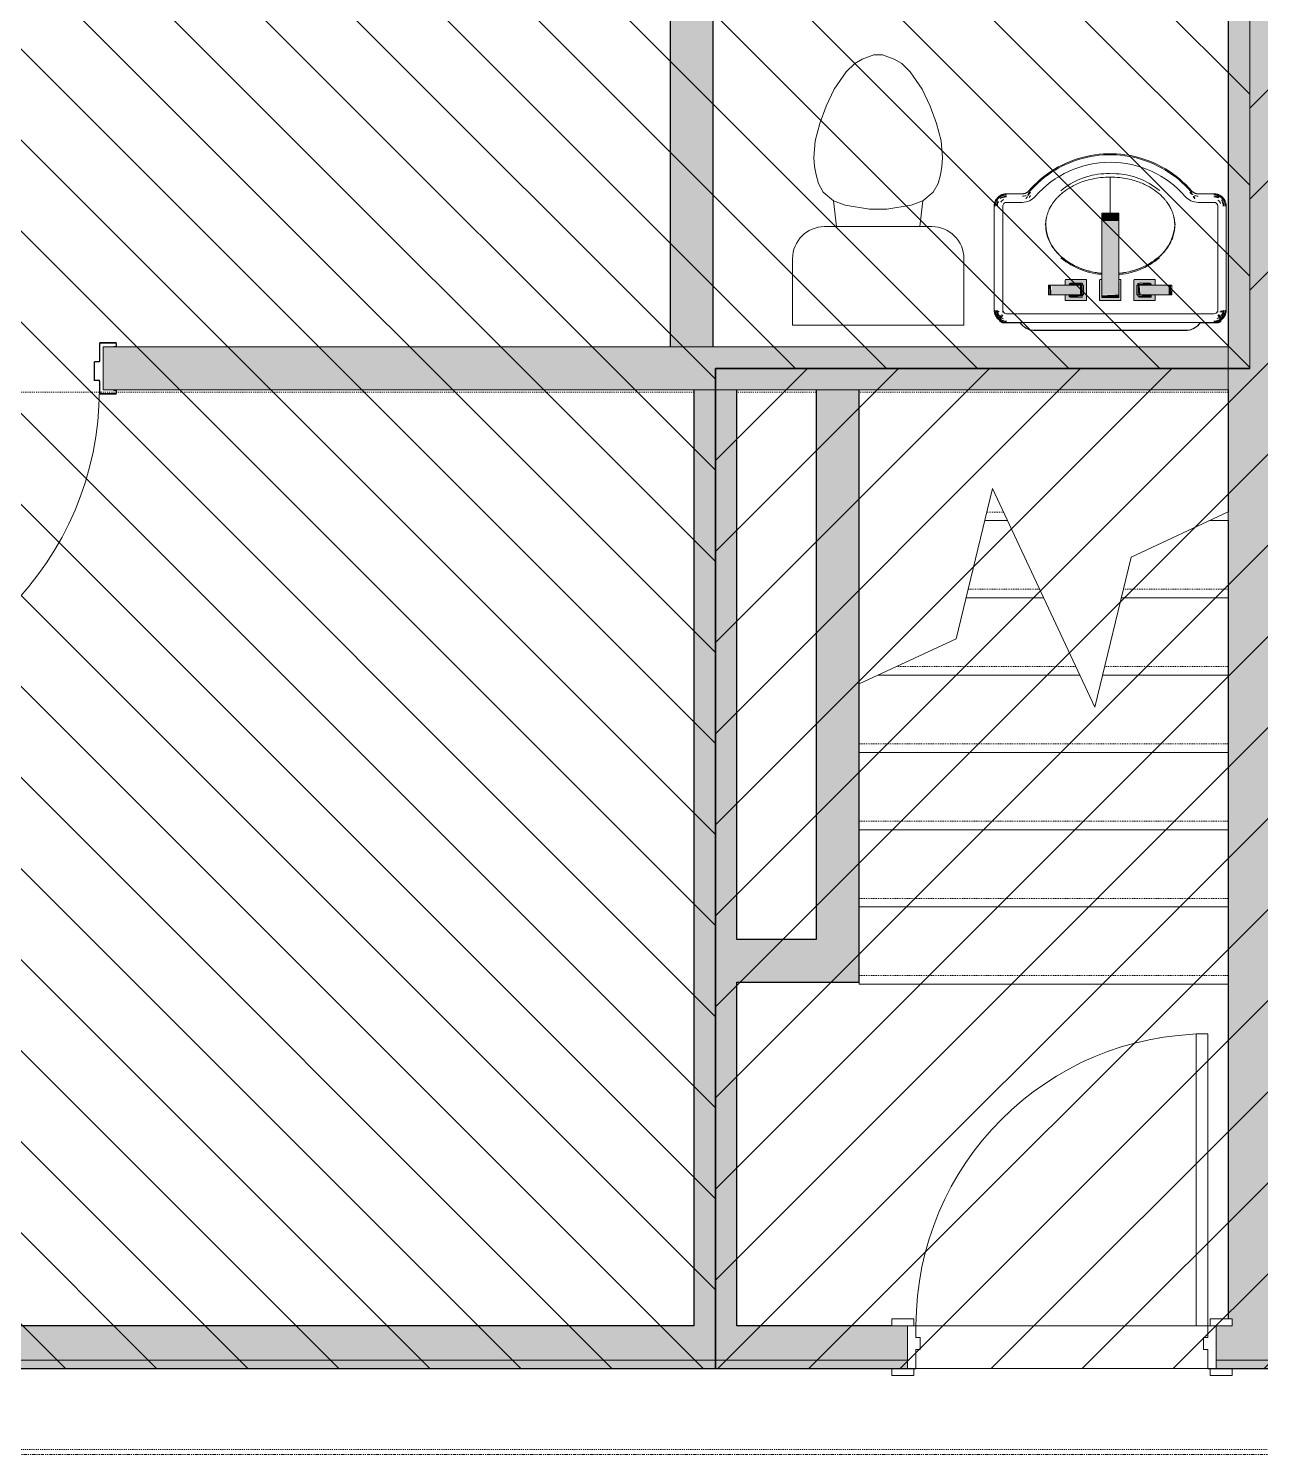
# Model space of a CAD drawing. Header units: inches. Extents: x -356 to 6227, y -17 to 1548.
# Drawn here: x 466.8 to 610.3, y 1005.2 to 1171.3 of the extents above; entities that cross this region are included whole.
import ezdxf

# ---------------------------------------------------------------- set-up
doc = ezdxf.new("R2010")
doc.units = ezdxf.units.IN
doc.header["$MEASUREMENT"] = 0
for name, pattern in [('Aligning Line 1_8_', [0.25, 0.125, -0.125]), ('Dash', [0.25, 0.125, -0.125]), ('Double Dash 3_8_', [1, 0.375, -0.125, 0.125, -0.125, 0.125, -0.125]), ('Overhead 1_16_', [0.101562, 0.0625, -0.039062])]:
    doc.linetypes.add(name, pattern=pattern)
for name, color, linetype, lineweight in [('A-DETL-GENF-1', 8, 'Continuous', 9), ('A-DETL-HDLN', 90, 'Dash', 9), ('A-DETL-THIN', 151, 'Continuous', 9), ('A-DETL-WIDE', 214, 'Continuous', 25), ('A-DOOR', 31, 'Continuous', 9), ('A-DOOR-1', 31, 'Continuous', 13), ('A-DOOR-FRAM', 31, 'Continuous', 13), ('A-FLOR', 192, 'Continuous', 9), ('A-WALL', 113, 'Continuous', 9), ('C-PROP-LINE', 91, 'Double Dash 3_8_', 13), ('C-TOPO', 7, 'Continuous', 9), ('G-ANNO-SYMB', 111, 'Aligning Line 1_8_', 9), ('I-WALL', 2, 'Continuous', 9), ('I-WALL-1', 2, 'Continuous', 25), ('P-SANR-FIXT', 6, 'Continuous', 9), ('S-STRS', 31, 'Continuous', 9), ('S-STRS-1', 31, 'Overhead 1_16_', 9), ('S-STRS-MBND', 31, 'Continuous', 9)]:
    doc.layers.add(name, color=color, linetype=linetype, lineweight=lineweight)

# ---------------------------------------------------------------- blocks, each defined once
blk = doc.blocks.new('M_Door-Interior-Single-6_Panel-Wood - 36 x 80 - 34_-767954-AREA DIAGRAM - 1ST FLOOR - EXISTING')
at = {"layer": 'A-DOOR'}
for p, q in [((-17.25, 3.16), (-19.81, 3.16)), ((-19.81, 3.16), (-19.81, 2.37)), ((-19.81, 2.37), (-17.25, 2.37)), ((-17.25, 2.37), (-17.25, 3.16)), ((19.81, 3.16), (17.25, 3.16)), ((17.25, 3.16), (17.25, 2.37)), ((17.25, 2.37), (19.81, 2.37)), ((19.81, 2.37), (19.81, 3.16)), ((-17.25, -2.63), (-19.81, -2.63)), ((-19.81, -2.63), (-19.81, -3.41)), ((-17.25, -3.41), (-17.25, -2.63)), ((19.81, -2.63), (17.25, -2.63)), ((17.25, -2.63), (17.25, -3.41)), ((19.81, -3.41), (19.81, -2.63)), ((-19.81, -3.41), (-17.25, -3.41)), ((17.25, -3.41), (19.81, -3.41))]:
    blk.add_line(p, q, dxfattribs=at)
blk.add_arc((17, 2.37), 34, 90, 180, dxfattribs=at)
at = {"layer": 'A-DOOR-1'}
for p, q in [((17, 36.38), (15.62, 36.38)), ((15.62, 36.38), (15.62, 2.37)), ((17, 2.37), (17, 36.38)), ((15.62, 2.37), (17, 2.37))]:
    blk.add_line(p, q, dxfattribs=at)
at = {"layer": 'A-DOOR-FRAM'}
for p, q in [((-17, 2.37), (-17.98, 2.37)), ((-17.98, 2.37), (-17.98, -2.63)), ((-17, 1), (-17, 2.37)), ((17, 2.37), (17, 1)), ((17.98, 2.37), (17, 2.37)), ((17.98, -2.63), (17.98, 2.37)), ((-16.5, 1), (-17, 1)), ((-16.5, -0.38), (-16.5, 1)), ((17, 1), (16.5, 1)), ((16.5, 1), (16.5, -0.38)), ((-17, -2.63), (-17, -0.38)), ((-17, -0.38), (-16.5, -0.38)), ((16.5, -0.38), (17, -0.38)), ((17, -0.38), (17, -2.63)), ((-17.98, -2.63), (-17, -2.63)), ((17, -2.63), (17.98, -2.63))]:
    blk.add_line(p, q, dxfattribs=at)
blk = doc.blocks.new('Hollow Metal Frame - 36 x 80-760304-AREA DIAGRAM - 1ST FLOOR - EXISTING')
at = {"layer": 'A-DOOR'}
for p, q in [((-18, -2.5), (-16.875, -2.5)), ((-18, -38.5), (-18, -2.5)), ((-16.875, -2.5), (-16.875, -38.5)), ((-16.875, -38.5), (-18, -38.5))]:
    blk.add_line(p, q, dxfattribs=at)
blk.add_arc((-18, -2.5), 36, 270, 360, dxfattribs=at)
at = {"layer": 'A-DOOR-FRAM'}
for p, q in [((-20, 2.9), (-20, 2.60375)), ((-19.93875, 2.60375), (-19.93875, 2.9)), ((-18.10125, 3.00125), (-19.89875, 3.00125)), ((-19.89875, 2.94), (-18.10125, 2.94)), ((-19.6875, 2.56375), (-19.89875, 2.56375)), ((-19.89875, 2.5025), (-19.6875, 2.5025)), ((-19.6875, 2.5025), (-19.6875, 2.56375)), ((-18.06125, 2.9), (-18.06125, 0.85375)), ((-18, 0.85375), (-18, 2.9)), ((18, 2.9), (18, 0.85375)), ((18.06125, 0.85375), (18.06125, 2.9)), ((19.89875, 3.00125), (18.10125, 3.00125)), ((18.10125, 2.94), (19.89875, 2.94)), ((19.6875, 2.56375), (19.6875, 2.5025)), ((19.89875, 2.56375), (19.6875, 2.56375)), ((19.6875, 2.5025), (19.89875, 2.5025)), ((19.93875, 2.9), (19.93875, 2.60375)), ((20, 2.60375), (20, 2.9)), ((-17.47625, 0.81375), (-17.96, 0.81375)), ((-17.96, 0.7525), (-17.47625, 0.7525)), ((-17.43625, 0.7125), (-17.43625, -1.3265)), ((-17.375, -1.3265), (-17.375, 0.7125)), ((17.375, 0.7125), (17.375, -1.3265)), ((17.43625, -1.3265), (17.43625, 0.7125)), ((17.96, 0.81375), (17.47625, 0.81375)), ((17.47625, 0.7525), (17.96, 0.7525)), ((-18.06125, -1.46775), (-18.06125, -2.8975)), ((-18, -2.8975), (-18, -1.46775)), ((-17.47625, -1.3665), (-17.96, -1.3665)), ((-17.96, -1.42775), (-17.47625, -1.42775)), ((17.96, -1.3665), (17.47625, -1.3665)), ((17.47625, -1.42775), (17.96, -1.42775)), ((18, -1.46775), (18, -2.8975)), ((18.06125, -2.8975), (18.06125, -1.46775)), ((-20, -2.60125), (-20, -2.8975)), ((-19.93875, -2.8975), (-19.93875, -2.60125)), ((-19.6875, -2.5), (-19.89875, -2.5)), ((-19.89875, -2.56125), (-19.6875, -2.56125)), ((-18.10125, -2.9375), (-19.89875, -2.9375)), ((-19.89875, -2.99875), (-18.10125, -2.99875)), ((-19.6875, -2.56125), (-19.6875, -2.5)), ((19.89875, -2.9375), (18.10125, -2.9375)), ((18.10125, -2.99875), (19.89875, -2.99875)), ((19.89875, -2.5), (19.6875, -2.5)), ((19.6875, -2.5), (19.6875, -2.56125)), ((19.6875, -2.56125), (19.89875, -2.56125)), ((19.93875, -2.60125), (19.93875, -2.8975)), ((20, -2.8975), (20, -2.60125))]:
    blk.add_line(p, q, dxfattribs=at)
for centre, radius, start, end in [((-19.89875, 2.9), 0.10125, 90, 180), ((-19.89875, 2.60375), 0.10125, 180, 270), ((-19.89875, 2.9), 0.04, 90, 180), ((-19.89875, 2.60375), 0.04, 180, 270), ((-18.10125, 2.9), 0.10125, 0, 90), ((-18.10125, 2.9), 0.04, 360, 90), ((18.10125, 2.9), 0.10125, 90, 180), ((18.10125, 2.9), 0.04, 90, 180), ((19.89875, 2.9), 0.10125, 360, 90), ((19.89875, 2.9), 0.04, 0, 90), ((19.89875, 2.60375), 0.10125, 270, 360), ((19.89875, 2.60375), 0.04, 270, 360), ((-17.96, 0.85375), 0.10125, 180, 270), ((-17.96, 0.85375), 0.04, 180, 270), ((-17.47625, 0.7125), 0.10125, 0, 90), ((-17.47625, 0.7125), 0.04, 0, 90), ((17.47625, 0.7125), 0.10125, 90, 180), ((17.47625, 0.7125), 0.04, 90, 180), ((17.96, 0.85375), 0.04, 270, 360), ((17.96, 0.85375), 0.10125, 270, 360), ((-17.96, -1.46775), 0.10125, 90, 180), ((-17.96, -1.46775), 0.04, 90, 180), ((-17.47625, -1.3265), 0.04, 270, 360), ((-17.47625, -1.3265), 0.10125, 270, 360), ((17.47625, -1.3265), 0.10125, 180, 270), ((17.47625, -1.3265), 0.04, 180, 270), ((17.96, -1.46775), 0.10125, 0, 90), ((17.96, -1.46775), 0.04, 0, 90), ((-19.89875, -2.60125), 0.10125, 90, 180), ((-19.89875, -2.8975), 0.10125, 180, 270), ((-19.89875, -2.60125), 0.04, 90, 180), ((-19.89875, -2.8975), 0.04, 180, 270), ((-18.10125, -2.8975), 0.04, 270, 360), ((-18.10125, -2.8975), 0.10125, 270, 360), ((18.10125, -2.8975), 0.10125, 180, 270), ((18.10125, -2.8975), 0.04, 180, 270), ((19.89875, -2.60125), 0.10125, 0, 90), ((19.89875, -2.60125), 0.04, 0, 90), ((19.89875, -2.8975), 0.10125, 270, 0), ((19.89875, -2.8975), 0.04, 270, 360)]:
    blk.add_arc(centre, radius, start, end, dxfattribs=at)
blk = doc.blocks.new('M_Toilet-Domestic-3D - M_Toilet-Domestic-3D-610351-AREA DIAGRAM - 1ST FLOOR - EXISTING')
at = {"layer": 'P-SANR-FIXT'}
for p, q in [((-9.98, 19.48), (9.98, 19.48)), ((-9.98, 11.75), (-9.98, 19.48)), ((9.98, 19.48), (9.98, 11.75)), ((6.25, 8.02), (-6.25, 8.02)), ((-4.86, 8.02), (-5.21, 5)), ((4.86, 8.02), (5.21, 5)), ((-5.21, 5), (-6.4, 4)), ((-3.84, 5.5), (-5.21, 5)), ((-1, 6), (-3.84, 5.5)), ((1, 6), (-1, 6)), ((3.84, 5.5), (1, 6)), ((5.21, 5), (3.84, 5.5)), ((6.4, 4), (5.21, 5)), ((-6.4, 4), (-6.97, 3)), ((6.97, 3), (6.4, 4)), ((-7.24, 2), (-7.41, 1)), ((-6.97, 3), (-7.24, 2)), ((7.24, 2), (6.97, 3)), ((7.41, 1), (7.24, 2)), ((-7.41, 1), (-7.5, 0)), ((-7.5, 0), (-7.33, -1.99)), ((7.33, -1.99), (7.5, 0)), ((7.5, 0), (7.41, 1)), ((-7.33, -1.99), (-6.79, -4)), ((6.79, -4), (7.33, -1.99)), ((-6.79, -4), (-6.06, -6)), ((6.06, -6), (6.79, -4)), ((-6.06, -6), (-5.13, -8)), ((5.13, -8), (6.06, -6)), ((-5.13, -8), (-3.74, -10)), ((3.74, -10), (5.13, -8)), ((-3.74, -10), (-2.74, -11)), ((-2.74, -11), (-1.87, -11.5)), ((-1.87, -11.5), (-0.5, -12)), ((0.5, -12), (1.87, -11.5)), ((1.87, -11.5), (2.74, -11)), ((2.74, -11), (3.74, -10)), ((-0.5, -12), (0.5, -12))]:
    blk.add_line(p, q, dxfattribs=at)
for centre, start, end in [((-6.25, 11.75), 180, 270), ((6.25, 11.75), 270, 360)]:
    blk.add_arc(centre, 3.73, start, end, dxfattribs=at)
blk = doc.blocks.new('Pedestal_Sink_7089 - Pedestal_Sink_7089-V2-AREA DIAGRAM - 1ST FLOOR - EXISTING')
at = {"layer": 'P-SANR-FIXT'}
for points in [[(-7.16, 5.68), (-7.46, 5.68), (-7.4, 4.56), (-7.16, 4.56), (-7.16, 4.78)], [(-6.38, 5.68), (-7.16, 5.68), (-7.16, 4.56), (-3.85, 4.56), (-3.85, 5.68)], [(-5.52, 6.36), (-5.58, 6.3), (-5.53, 5.68), (-5.11, 5.68), (-5.11, 5.96), (-5.11, 6), (-3.66, 5.91), (-3.55, 5.68), (-3.54, 4.24), (-4.99, 4.34), (-5.16, 4.56), (-5.58, 4.56), (-5.5, 3.88), (-3.09, 3.96), (-3.14, 6.36), (-5.11, 6.36)], [(-5.16, 6), (-5.05, 5.91), (-3.49, 6)], [(-3.76, 5.68), (-3.85, 5.68), (-3.76, 4.56), (-3.55, 4.56), (-3.6, 5.68), (-3.67, 5.68)], [(-1.32, 6), (-1.32, 5.66), (0.65, 5.75), (0.65, 6)], [(-1.32, 5.66), (-1.32, -2.93), (0.65, -2.93), (0.65, 5.66)], [(2.48, 6.36), (2.43, 6.3), (2.5, 3.88), (4.92, 3.96), (4.9, 4.56), (4.4, 4.47), (4.33, 4.34), (4.33, 4.24), (2.99, 4.34), (2.89, 4.78), (2.98, 5.87), (3, 5.91), (3, 6), (4.39, 5.91), (4.5, 5.68), (4.92, 5.68), (4.86, 6.36), (2.88, 6.36)], [(2.83, 5.68), (2.79, 5.68), (2.8, 4.78)], [(2.83, 6), (3, 5.91), (4.5, 6)], [(3.1, 5.68), (2.89, 5.68), (2.94, 4.56), (3.19, 4.56), (3.19, 5.68)], [(6.5, 5.68), (3.19, 5.68), (3.19, 4.56), (6.5, 4.56), (6.5, 4.78)], [(6.59, 5.68), (6.5, 5.68), (6.59, 4.56), (6.8, 4.56), (6.74, 5.68), (6.67, 5.68)], [(2.99, 4.34), (2.82, 4.24), (3.07, 4.34)], [(-0.71, -2.93), (-1.32, -2.93), (-1.32, -3.81), (0.65, -3.75), (0.65, -2.93)], [(-9.7, -5.29), (-9.53, -5.43), (-9.58, -5.36)]]:
    blk.add_hatch(color=256, dxfattribs=at).paths.add_polyline_path(points, flags=0)
h = blk.add_hatch(color=256, dxfattribs=at)
h.paths.add_polyline_path([(-3.85, 5.91), (-5.05, 5.91), (-5.11, 5.68), (-3.59, 5.79), (-3.66, 5.91)], flags=0)
h.paths.add_polyline_path([(-3.6, 4.56), (-5.11, 4.56), (-4.99, 4.34), (-3.6, 4.44), (-3.55, 4.56)], flags=0)
h = blk.add_hatch(color=256, dxfattribs=at)
h.paths.add_polyline_path([(-1.32, 6.01), (-1.58, 6.3), (-1.58, 3.96), (-1.32, 4.24), (-1.32, 6)], flags=0)
h.paths.add_polyline_path([(0.65, 6.01), (0.65, 4.24), (0.91, 3.96), (0.91, 6.3)], flags=0)
h.paths.add_polyline_path([(-1.52, 6.36), (-1.32, 6.01), (0.65, 6.01), (0.86, 6.36)], flags=0)
h.paths.add_polyline_path([(-1.32, 4.24), (-1.5, 3.88), (-1.32, 3.91)], flags=0)
h.paths.add_polyline_path([(0.65, 4.24), (0.65, 3.88), (0.84, 3.88)], flags=0)
h = blk.add_hatch(color=256, dxfattribs=at)
h.paths.add_polyline_path([(4.39, 5.91), (2.94, 5.8), (2.94, 5.68), (4.45, 5.68)], flags=0)
h.paths.add_polyline_path([(3.1, 4.56), (2.89, 4.54), (3.07, 4.34), (4.33, 4.34), (4.45, 4.56), (3.19, 4.56)], flags=0)
for p, q in [((-13.58, 7.65), (-13.23, 8.73)), ((-13.21, 8.72), (-13.56, 7.65)), ((-13.56, 7.65), (-13.21, 8.72)), ((-13.26, 8.61), (-13.41, 8.5)), ((-13.18, 8.51), (-13.26, 8.61)), ((-13.26, 8.61), (-12.85, 8.05)), ((-13.23, 8.73), (-13.11, 8.85)), ((-13.23, 8.73), (-13.21, 8.72)), ((-13.1, 8.83), (-13.21, 8.72)), ((-13.21, 8.72), (-13.1, 8.83)), ((-13.14, 8.44), (-13.18, 8.51)), ((-13.18, 8.51), (-13.12, 8.42)), ((-13.17, 8.22), (-13.04, 8.32)), ((-13.11, 8.85), (-12.93, 8.93)), ((-13.11, 8.85), (-13.1, 8.83)), ((-12.93, 8.91), (-13.1, 8.83)), ((-13.1, 8.83), (-12.93, 8.91)), ((-12.85, 8.05), (-13.08, 8.37)), ((-12.93, 8.93), (-10.81, 8.93)), ((-12.93, 8.93), (-12.93, 8.91)), ((-12.93, 8.91), (12.26, 8.91)), ((11.73, 8.89), (-12.41, 8.89)), ((8.6, 9.84), (-9.28, 9.84)), ((-9.28, 9.84), (8.6, 9.84)), ((-9.28, 9.84), (-9.28, 9.81)), ((-9.28, 9.81), (8.6, 9.81)), ((8.6, 9.84), (8.6, 9.81)), ((10.13, 8.93), (12.26, 8.93)), ((12.26, 8.93), (12.54, 8.8)), ((12.26, 8.93), (12.26, 8.91)), ((12.52, 8.79), (12.26, 8.91)), ((12.26, 8.91), (12.52, 8.79)), ((12.37, 8.32), (12.5, 8.22)), ((12.43, 8.39), (12.51, 8.51)), ((12.54, 8.8), (12.52, 8.79)), ((12.89, 7.65), (12.52, 8.79)), ((12.52, 8.79), (12.89, 7.65)), ((12.54, 8.8), (12.91, 7.65)), ((12.73, 8.5), (12.59, 8.6)), ((-13.85, 7.45), (-13.85, -4.65)), ((-13.58, 7.65), (-13.56, 7.65)), ((-13.58, 7.49), (-13.58, 7.65)), ((-13.56, 7.65), (-13.12, 7.65)), ((-13.56, 7.49), (-13.56, 7.65)), ((-13.24, 7.49), (-13.24, 7.6)), ((-12.92, 7.65), (-12.74, 7.65)), ((-12.85, -4.65), (-12.85, 7.45)), ((-12.66, 7.8), (-12.74, 7.74)), ((-12.66, 7.8), (-12.74, 7.74)), ((11.73, 7.88), (-12.41, 7.88)), ((12.07, 7.74), (11.99, 7.8)), ((12.07, 7.74), (11.99, 7.8)), ((12.07, 7.65), (12.25, 7.65)), ((12.18, 7.45), (12.18, -4.65)), ((12.63, 7.65), (12.89, 7.65)), ((12.91, 7.65), (12.89, 7.65)), ((12.89, 7.65), (12.89, 7.49)), ((12.91, 7.65), (12.91, 7.49)), ((13.18, -4.65), (13.18, 7.45)), ((-7.52, 5.68), (-7.52, 4.56)), ((-7.47, 5.68), (-7.52, 5.68)), ((-7.52, 5.68), (-7.16, 5.68)), ((-7.16, 5.68), (-3.85, 5.68)), ((-5.58, 6.3), (-5.58, 5.68)), ((-3.14, 6.36), (-5.52, 6.36)), ((-5.11, 5.85), (-5.11, 5.68)), ((-3.66, 5.91), (-5.05, 5.91)), ((-3.85, 5.68), (-3.49, 5.68)), ((-3.54, 5.68), (-3.54, 5.79)), ((-3.45, 5.68), (-3.54, 5.68)), ((-3.49, 5.68), (-3.45, 5.68)), ((-3.49, 5.68), (-3.49, 4.56)), ((-3.45, 4.56), (-3.45, 5.68)), ((-3.09, 3.96), (-3.09, 6.3)), ((-1.58, 6.3), (-1.58, 3.96)), ((0.86, 6.36), (-1.52, 6.36)), ((0.65, 6.01), (-1.32, 6.01)), ((-1.32, 5.66), (-1.32, 6.01)), ((0.65, 6.01), (-1.32, 6.01)), ((-1.32, -2.93), (-1.32, 5.66)), ((0.65, 6.01), (0.65, 5.66)), ((0.65, 5.66), (0.65, -2.93)), ((0.91, 3.96), (0.91, 6.3)), ((2.43, 6.3), (2.43, 3.96)), ((4.86, 6.36), (2.48, 6.36)), ((2.79, 5.68), (2.83, 5.68)), ((2.79, 5.68), (2.79, 4.56)), ((2.83, 5.68), (3.19, 5.68)), ((2.83, 5.68), (2.83, 4.56)), ((2.88, 5.79), (2.88, 5.68)), ((4.39, 5.91), (3, 5.91)), ((3.19, 5.68), (6.5, 5.68)), ((4.45, 5.68), (4.45, 5.85)), ((4.92, 5.68), (4.92, 6.3)), ((6.5, 5.68), (6.86, 5.68)), ((6.86, 5.68), (6.81, 5.68)), ((6.86, 4.56), (6.86, 5.68)), ((-7.16, 4.56), (-7.52, 4.56)), ((-7.52, 4.56), (-7.47, 4.56)), ((-3.85, 4.56), (-7.16, 4.56)), ((-5.58, 4.56), (-5.58, 3.96)), ((-5.5, 3.88), (-3.16, 3.88)), ((-5.11, 4.56), (-5.11, 4.46)), ((-4.99, 4.34), (-3.65, 4.34)), ((-3.49, 4.56), (-3.85, 4.56)), ((-3.54, 4.46), (-3.54, 4.56)), ((-3.45, 4.56), (-3.49, 4.56)), ((-1.5, 3.88), (-1.32, 3.88)), ((0.65, 3.88), (0.84, 3.88)), ((2.5, 3.88), (4.84, 3.88)), ((2.83, 4.56), (2.79, 4.56)), ((2.79, 4.56), (2.88, 4.56)), ((3.19, 4.56), (2.83, 4.56)), ((2.88, 4.56), (2.88, 4.46)), ((2.99, 4.34), (4.33, 4.34)), ((6.5, 4.56), (3.19, 4.56)), ((4.45, 4.46), (4.45, 4.56)), ((4.92, 3.96), (4.92, 4.56)), ((6.86, 4.56), (6.5, 4.56)), ((6.81, 4.56), (6.86, 4.56)), ((-1.32, -3.84), (-1.32, -2.93)), ((0.65, -2.93), (0.65, -3.84)), ((-1.32, -3.82), (-1.32, -3.84)), ((-1.32, -3.84), (0.65, -3.84)), ((-1.32, -3.84), (0.65, -3.84)), ((-0.34, -3.82), (-0.34, -8.06)), ((0.65, -3.84), (0.65, -3.82)), ((-10.56, -5.09), (-12.41, -5.09)), ((-12.41, -6.09), (-10.56, -6.09)), ((11.73, -5.09), (9.89, -5.09)), ((9.89, -6.09), (11.73, -6.09))]:
    blk.add_line(p, q, dxfattribs=at)
at = {"layer": 'P-SANR-FIXT', "flags": 128}
for points in [[(-13.41, 8.5), (-13.45, 8.45), (-13.49, 8.41), (-13.52, 8.37), (-13.56, 8.32), (-13.59, 8.28), (-13.62, 8.23), (-13.65, 8.18), (-13.68, 8.13), (-13.71, 8.08), (-13.73, 8.02), (-13.75, 7.97), (-13.77, 7.92), (-13.79, 7.86), (-13.81, 7.81), (-13.82, 7.75), (-13.83, 7.69), (-13.84, 7.64), (-13.85, 7.58), (-13.85, 7.52), (-13.85, 7.46), (-13.85, 7.45)], [(-13.32, 8.4), (-13.36, 8.36), (-13.4, 8.32), (-13.43, 8.28), (-13.46, 8.24), (-13.49, 8.2), (-13.52, 8.15), (-13.55, 8.11), (-13.58, 8.06), (-13.6, 8.02), (-13.62, 7.97), (-13.64, 7.92), (-13.66, 7.87), (-13.67, 7.82), (-13.69, 7.77), (-13.7, 7.72), (-13.71, 7.66), (-13.72, 7.61), (-13.72, 7.56), (-13.72, 7.51), (-13.73, 7.45), (-13.73, 7.45)], [(-12.41, 8.89), (-12.46, 8.88), (-12.52, 8.88), (-12.58, 8.87), (-12.64, 8.87), (-12.69, 8.86), (-12.75, 8.84), (-12.8, 8.83), (-12.86, 8.81), (-12.91, 8.79), (-12.96, 8.77), (-13.02, 8.75), (-13.07, 8.72), (-13.12, 8.7), (-13.17, 8.67), (-13.22, 8.64), (-13.26, 8.61)], [(-12.41, 8.76), (-12.46, 8.76), (-12.51, 8.76), (-12.56, 8.75), (-12.62, 8.74), (-12.67, 8.73), (-12.72, 8.72), (-12.77, 8.71), (-12.82, 8.69), (-12.87, 8.68), (-12.92, 8.66), (-12.96, 8.64), (-13.01, 8.61), (-13.06, 8.59), (-13.1, 8.56), (-13.15, 8.53), (-13.18, 8.51)], [(12.59, 8.6), (12.54, 8.64), (12.49, 8.67), (12.44, 8.7), (12.39, 8.73), (12.34, 8.75), (12.29, 8.77), (12.23, 8.8), (12.18, 8.81), (12.13, 8.83), (12.07, 8.85), (12.01, 8.86), (11.96, 8.87), (11.9, 8.88), (11.84, 8.88), (11.79, 8.88), (11.73, 8.89)], [(12.51, 8.5), (12.47, 8.53), (12.42, 8.56), (12.38, 8.59), (12.33, 8.61), (12.29, 8.64), (12.24, 8.66), (12.19, 8.68), (12.14, 8.7), (12.09, 8.71), (12.04, 8.72), (11.99, 8.74), (11.94, 8.74), (11.89, 8.75), (11.83, 8.76), (11.78, 8.76), (11.73, 8.76)], [(12.59, 8.6), (12.58, 8.59), (12.54, 8.55), (12.5, 8.48), (12.43, 8.4), (12.35, 8.29), (12.27, 8.18), (12.17, 8.05)], [(12.17, 8.05), (12.25, 8.15), (12.32, 8.25), (12.38, 8.33), (12.44, 8.41), (12.48, 8.46), (12.5, 8.49), (12.51, 8.5)], [(12.51, 8.5), (12.49, 8.48), (12.45, 8.42), (12.37, 8.32)], [(12.37, 8.32), (12.4, 8.35), (12.43, 8.39)], [(12.51, 8.51), (12.57, 8.58), (12.59, 8.6)], [(13.05, 7.45), (13.05, 7.51), (13.05, 7.56), (13.04, 7.61), (13.04, 7.66), (13.03, 7.71), (13.01, 7.77), (13, 7.82), (12.99, 7.87), (12.97, 7.92), (12.95, 7.97), (12.93, 8.01), (12.9, 8.06), (12.88, 8.11), (12.85, 8.15), (12.82, 8.2), (12.79, 8.24), (12.76, 8.28), (12.73, 8.32), (12.69, 8.36), (12.65, 8.4), (12.65, 8.4)], [(13.18, 7.45), (13.18, 7.51), (13.17, 7.57), (13.17, 7.63), (13.16, 7.68), (13.15, 7.74), (13.14, 7.8), (13.12, 7.85), (13.1, 7.91), (13.09, 7.96), (13.06, 8.02), (13.04, 8.07), (13.01, 8.12), (12.99, 8.17), (12.96, 8.22), (12.93, 8.27), (12.89, 8.31), (12.86, 8.36), (12.82, 8.4), (12.78, 8.45), (12.74, 8.49), (12.73, 8.5)], [(12.5, 8.22), (12.51, 8.23), (12.51, 8.24), (12.52, 8.25), (12.53, 8.26), (12.54, 8.27), (12.54, 8.27), (12.55, 8.28), (12.56, 8.29)], [(-6.09, 1.36), (-5.82, 1.58), (-5.55, 1.78), (-5.27, 1.97), (-4.98, 2.15), (-4.68, 2.32), (-4.38, 2.48), (-4.07, 2.62), (-3.75, 2.75), (-3.43, 2.87), (-3.11, 2.98), (-2.78, 3.07), (-2.45, 3.15), (-2.11, 3.22), (-1.77, 3.27), (-1.43, 3.31), (-1.32, 3.32)], [(0.69, 3.32), (1.03, 3.28), (1.36, 3.23), (1.7, 3.17), (2.03, 3.09), (2.36, 3), (2.69, 2.9), (3.01, 2.78), (3.33, 2.65), (3.64, 2.51), (3.94, 2.36), (4.24, 2.19), (4.53, 2.01), (4.82, 1.82), (5.09, 1.62), (5.36, 1.41), (5.42, 1.36)], [(-13.85, -4.65), (-13.85, -4.7), (-13.85, -4.76), (-13.84, -4.82), (-13.83, -4.88), (-13.82, -4.93), (-13.81, -4.99), (-13.79, -5.05), (-13.78, -5.1), (-13.76, -5.16), (-13.74, -5.21), (-13.71, -5.26), (-13.69, -5.31), (-13.66, -5.36), (-13.63, -5.41), (-13.6, -5.46), (-13.56, -5.51), (-13.53, -5.55), (-13.49, -5.6), (-13.45, -5.64), (-13.41, -5.68), (-13.37, -5.72), (-13.33, -5.76), (-13.28, -5.8), (-13.23, -5.83), (-13.19, -5.86), (-13.14, -5.89), (-13.09, -5.92), (-13.04, -5.95), (-12.98, -5.97), (-12.93, -5.99), (-12.88, -6.01), (-12.82, -6.03), (-12.77, -6.04), (-12.71, -6.06), (-12.65, -6.07), (-12.6, -6.08), (-12.54, -6.08), (-12.48, -6.09), (-12.42, -6.09), (-12.41, -6.09)], [(-13.73, -4.65), (-13.72, -4.7), (-13.72, -4.75), (-13.72, -4.8), (-13.71, -4.86), (-13.7, -4.91), (-13.69, -4.96), (-13.67, -5.01), (-13.66, -5.06), (-13.64, -5.11), (-13.62, -5.16), (-13.6, -5.21), (-13.58, -5.26), (-13.55, -5.3), (-13.52, -5.35), (-13.5, -5.39), (-13.46, -5.43), (-13.43, -5.48), (-13.4, -5.52), (-13.36, -5.55), (-13.33, -5.59), (-13.29, -5.63), (-13.25, -5.66), (-13.21, -5.7), (-13.16, -5.73), (-13.12, -5.76), (-13.07, -5.78), (-13.03, -5.81), (-12.98, -5.83), (-12.93, -5.86), (-12.88, -5.88), (-12.84, -5.89), (-12.79, -5.91), (-12.73, -5.92), (-12.68, -5.94), (-12.63, -5.95), (-12.58, -5.95), (-12.53, -5.96), (-12.47, -5.96), (-12.42, -5.97), (-12.41, -5.97)], [(11.73, -5.97), (11.79, -5.96), (11.84, -5.96), (11.89, -5.96), (11.94, -5.95), (12, -5.94), (12.05, -5.93), (12.1, -5.91), (12.15, -5.9), (12.2, -5.88), (12.25, -5.86), (12.3, -5.84), (12.34, -5.82), (12.39, -5.79), (12.43, -5.76), (12.48, -5.73), (12.52, -5.7), (12.56, -5.67), (12.6, -5.64), (12.64, -5.6), (12.68, -5.57), (12.72, -5.53), (12.75, -5.49), (12.78, -5.45), (12.81, -5.4), (12.84, -5.36), (12.87, -5.31), (12.9, -5.27), (12.92, -5.22), (12.94, -5.17), (12.96, -5.12), (12.98, -5.07), (13, -5.02), (13.01, -4.97), (13.02, -4.92), (13.03, -4.87), (13.04, -4.82), (13.05, -4.77), (13.05, -4.71), (13.05, -4.66), (13.05, -4.65)], [(11.73, -6.09), (11.79, -6.09), (11.85, -6.09), (11.91, -6.08), (11.96, -6.07), (12.02, -6.06), (12.08, -6.05), (12.13, -6.03), (12.19, -6.02), (12.24, -6), (12.3, -5.98), (12.35, -5.95), (12.4, -5.93), (12.45, -5.9), (12.5, -5.87), (12.55, -5.84), (12.6, -5.8), (12.64, -5.77), (12.69, -5.73), (12.73, -5.69), (12.77, -5.65), (12.81, -5.61), (12.85, -5.57), (12.88, -5.52), (12.92, -5.47), (12.95, -5.43), (12.98, -5.38), (13.01, -5.33), (13.03, -5.28), (13.06, -5.22), (13.08, -5.17), (13.1, -5.12), (13.12, -5.06), (13.13, -5), (13.15, -4.95), (13.16, -4.89), (13.17, -4.84), (13.17, -4.78), (13.18, -4.72), (13.18, -4.66), (13.18, -4.65)], [(-10.56, -6.09), (-10.52, -6.09), (-10.48, -6.09), (-10.44, -6.1), (-10.4, -6.1), (-10.37, -6.11), (-10.33, -6.12), (-10.29, -6.13), (-10.25, -6.14), (-10.22, -6.15), (-10.18, -6.17), (-10.15, -6.18), (-10.11, -6.2), (-10.08, -6.22), (-10.04, -6.24), (-10.01, -6.26), (-9.98, -6.28), (-9.95, -6.31), (-9.92, -6.33), (-9.89, -6.36), (-9.86, -6.38), (-9.84, -6.41), (-9.82, -6.43)], [(-9.82, -6.43), (-9.49, -6.8), (-9.14, -7.16), (-8.77, -7.5), (-8.4, -7.83), (-8, -8.15), (-7.6, -8.45), (-7.19, -8.73), (-6.76, -8.99), (-6.32, -9.24), (-5.88, -9.47), (-5.42, -9.68), (-4.96, -9.88), (-4.49, -10.05), (-4.01, -10.21), (-3.53, -10.35), (-3.04, -10.47), (-2.55, -10.57), (-2.05, -10.64), (-1.56, -10.7), (-1.06, -10.74), (-0.55, -10.76), (-0.05, -10.76), (0.45, -10.74), (0.95, -10.7), (1.45, -10.63), (1.94, -10.55), (2.43, -10.45), (2.92, -10.33), (3.4, -10.19), (3.88, -10.03), (4.35, -9.85), (4.81, -9.66), (5.26, -9.44), (5.71, -9.21), (6.14, -8.96), (6.57, -8.69), (6.98, -8.41), (7.38, -8.11), (7.77, -7.79), (8.15, -7.46), (8.51, -7.11), (8.86, -6.75), (9.15, -6.43)], [(-9.73, -6.34), (-9.4, -6.71), (-9.05, -7.07), (-8.69, -7.41), (-8.31, -7.74), (-7.93, -8.05), (-7.53, -8.34), (-7.12, -8.62), (-6.7, -8.89), (-6.26, -9.13), (-5.82, -9.36), (-5.37, -9.57), (-4.91, -9.76), (-4.45, -9.94), (-3.98, -10.09), (-3.5, -10.23), (-3.02, -10.34), (-2.53, -10.44), (-2.04, -10.52), (-1.54, -10.58), (-1.05, -10.62), (-0.55, -10.64), (-0.06, -10.63), (0.44, -10.61), (0.94, -10.57), (1.43, -10.51), (1.92, -10.43), (2.41, -10.33), (2.89, -10.21), (3.37, -10.07), (3.84, -9.91), (4.3, -9.74), (4.76, -9.54), (5.21, -9.33), (5.65, -9.1), (6.08, -8.85), (6.5, -8.59), (6.91, -8.31), (7.31, -8.01), (7.69, -7.69), (8.06, -7.37), (8.42, -7.02), (8.77, -6.67), (9.06, -6.34)], [(-0.34, -8.43), (-0.68, -8.44), (-1.02, -8.43), (-1.36, -8.41), (-1.7, -8.37), (-2.04, -8.32), (-2.37, -8.26), (-2.71, -8.18), (-3.04, -8.09), (-3.36, -7.99), (-3.68, -7.87), (-4, -7.74), (-4.31, -7.6), (-4.61, -7.44), (-4.91, -7.28), (-5.2, -7.1), (-5.49, -6.91), (-5.76, -6.71), (-6.03, -6.5), (-6.09, -6.45)], [(5.42, -6.45), (5.15, -6.67), (4.88, -6.87), (4.59, -7.06), (4.3, -7.24), (4.01, -7.41), (3.7, -7.57), (3.39, -7.71), (3.08, -7.84), (2.76, -7.96), (2.43, -8.07), (2.1, -8.16), (1.77, -8.24), (1.44, -8.31), (1.1, -8.36), (0.76, -8.4), (0.42, -8.43), (0.08, -8.44), (-0.26, -8.44), (-0.34, -8.43)], [(9.15, -6.43), (9.18, -6.4), (9.2, -6.37), (9.23, -6.34), (9.26, -6.32), (9.29, -6.29), (9.32, -6.27), (9.36, -6.25), (9.39, -6.23), (9.42, -6.21), (9.46, -6.19), (9.49, -6.17), (9.53, -6.16), (9.56, -6.14), (9.6, -6.13), (9.64, -6.12), (9.68, -6.11), (9.71, -6.11), (9.75, -6.1), (9.79, -6.09), (9.83, -6.09), (9.87, -6.09), (9.89, -6.09)]]:
    blk.add_lwpolyline(points, dxfattribs=at)
at = {"layer": 'P-SANR-FIXT'}
for centre, radius, start, end in [((-12.41, 7.45), 1.08, 109.8566, 126.3683), ((-9.1, 7.75), 2.09, 94.8226, 146.509), ((-9.1, 7.75), 2.07, 94.8488, 147.1263), ((-9.1, 7.75), 2.09, 94.8226, 145.9754), ((8.43, 7.75), 2.09, 33.491, 85.1774), ((8.43, 7.75), 2.09, 34.1051, 85.1774), ((8.43, 7.75), 2.07, 33.0236, 85.1512), ((11.73, 7.45), 1.08, 53.6003, 69.9219), ((-12.41, 7.45), 1.17, 157.2596, 163.0316), ((-12.41, 7.45), 1.09, 134.8339, 180), ((-12.41, 7.45), 0.442, 139.4946, 180), ((-12.41, 7.45), 0.442, 139.4946, 180), ((-12.41, 7.45), 0.431, 90, 126.2319), ((-12.41, 7.45), 0.431, 90, 126.3683), ((11.73, 7.45), 0.431, 53.7681, 90), ((11.73, 7.45), 0.431, 53.9712, 90), ((11.73, 7.45), 0.442, 0, 40.5054), ((11.73, 7.45), 0.442, 360, 40.5054), ((11.73, 7.45), 1.09, 0, 45.1661), ((11.73, 7.45), 1.17, 16.9684, 22.7404), ((-5.52, 6.3), 0.0586, 90, 180), ((-5.05, 5.85), 0.0582, 90, 180), ((-3.66, 5.79), 0.12, 0, 90), ((-3.14, 6.3), 0.0586, 0, 90), ((-1.52, 6.3), 0.0586, 90, 180), ((-1.52, 6.3), 0.0586, 90, 180), ((-1.48, 6.27), 0.0332, 150, 165), ((0.82, 6.27), 0.0332, 15, 30), ((0.86, 6.3), 0.0586, 360, 90), ((0.86, 6.3), 0.0586, 360, 90), ((2.48, 6.3), 0.0586, 90, 180), ((3, 5.79), 0.12, 90, 180), ((4.39, 5.85), 0.0582, 0, 90), ((4.86, 6.3), 0.0586, 0, 90), ((-5.5, 3.96), 0.0737, 180, 270), ((-4.99, 4.46), 0.116, 180, 270), ((-3.65, 4.46), 0.115, 270, 0), ((-3.16, 3.96), 0.0737, 270, 360), ((-1.5, 3.96), 0.0737, 180, 270), ((-1.5, 3.96), 0.0737, 180, 270), ((-1.44, 4.01), 0.0709, 210, 225), ((0.78, 4.01), 0.0709, 315, 330), ((0.84, 3.96), 0.0737, 270, 360), ((0.84, 3.96), 0.0737, 270, 360), ((2.5, 3.96), 0.0737, 180, 270), ((2.99, 4.46), 0.115, 180, 270), ((4.33, 4.46), 0.116, 270, 360), ((4.84, 3.96), 0.0737, 270, 360), ((-0.61, -5.19), 8.41, 117.5444, 128.6662), ((-0.61, -5.19), 8.41, 104.6726, 115.3063), ((-0.61, -5.19), 8.41, 94.8585, 98.8569), ((-0.06, -5.19), 8.41, 81.5214, 85.1415), ((-0.06, -5.19), 8.41, 64.6937, 75.3274), ((-0.06, -5.19), 8.41, 51.3338, 62.7027), ((-2.7, -2.69), 5.15, 131.4954, 178.4165), ((2.03, -2.69), 5.15, 1.5835, 48.5046), ((-3.3, -1.74), 4.66, 189.132, 193.8627), ((-2.7, -2.4), 5.15, 181.5835, 190.7943), ((2.03, -2.4), 5.15, 349.2057, 358.4165), ((2.63, -1.74), 4.66, 346.1373, 351.3055), ((-12.41, -4.65), 1.17, 180, 220.0691), ((-12.41, -4.65), 1.17, 180, 220.0609), ((-12.41, -4.65), 1.15, 180, 210), ((-12.41, -4.65), 1.09, 180, 205.7118), ((-12.41, -4.65), 0.832, 201.9323, 236.354), ((-12.41, -4.65), 0.832, 201.9323, 236.354), ((-12.41, -4.65), 0.442, 180, 270), ((2.63, -1.74), 4.91, 322.7507, 324.4461), ((2.63, -1.74), 4.88, 324.6582, 327.5927), ((11.73, -4.65), 0.442, 270, 0), ((11.73, -4.65), 1.09, 332.3212, 345.8256), ((11.73, -4.65), 1.15, 330.5318, 353.9875), ((11.73, -4.65), 1.17, 330.0565, 351.6747), ((11.73, -4.65), 1.17, 330.0577, 351.6806), ((11.73, -4.65), 1.09, 347.279, 0), ((-12.41, -4.65), 1.17, 240.0565, 261.6747), ((-12.41, -4.65), 1.17, 240.0577, 261.6806), ((-12.41, -4.65), 1.15, 240.5318, 263.9875), ((-12.41, -4.65), 1.09, 242.3212, 255.8256), ((-12.41, -4.65), 1.09, 257.279, 270), ((-10.56, -7.06), 1.97, 40.8763, 90), ((-10.56, -7.06), 1.97, 40.8763, 90), ((-10.56, -7.06), 1.24, 70.9782, 90), ((-3.3, -1.74), 7.87, 208.8144, 211.0117), ((-3.3, -1.74), 7.89, 209.1142, 210.7821), ((-3.3, -1.74), 7.84, 208.7473, 210.9722), ((-3.3, -1.74), 7.81, 208.9448, 211.0978), ((-10.56, -7.06), 1.24, 40.8763, 62.1805), ((-3.3, -1.74), 7.89, 213.3858, 215.5807), ((-3.3, -1.74), 7.87, 213.488, 215.5656), ((-3.3, -1.74), 7.84, 213.6149, 215.5468), ((-3.3, -1.74), 7.81, 214.0196, 215.5255), ((-0.34, 1.79), 11.55, 220.8763, 319.1237), ((9.89, -7.06), 1.97, 90, 139.1237), ((9.89, -7.06), 1.97, 90, 139.1237), ((9.89, -7.06), 1.24, 118.1087, 139.1237), ((2.63, -1.74), 7.57, 326.8172, 328.9618), ((2.63, -1.74), 7.81, 324.475, 326.0732), ((2.63, -1.74), 7.84, 324.4537, 326.0732), ((2.63, -1.74), 7.87, 324.4349, 326.5171), ((2.63, -1.74), 7.89, 324.4198, 326.6194), ((2.63, -1.74), 7.81, 326.7432, 327.8889), ((2.63, -1.74), 7.81, 328.8396, 331.0575), ((2.63, -1.74), 7.84, 330.0195, 331.2548), ((9.89, -7.06), 1.24, 90, 111.3042), ((11.73, -4.65), 1.17, 270, 310.0691), ((11.73, -4.65), 1.17, 270, 310.0609), ((11.73, -4.65), 1.09, 270, 295.7118), ((11.73, -4.65), 1.15, 270, 300), ((11.73, -4.65), 0.832, 291.9323, 326.354), ((11.73, -4.65), 0.832, 291.9323, 326.354)]:
    blk.add_arc(centre, radius, start, end, dxfattribs=at)
blk.add_ellipse((37.03, 48.44), major_axis=(51.64, 38.42), ratio=0.707107, start_param=3.190184, end_param=3.19213, dxfattribs=at)
for points in [[(-13.33, 8.4), (-13.35, 8.43), (-13.39, 8.48), (-13.41, 8.5), (-13.41, 8.5)], [(-13.32, 8.4), (-13.32, 8.4), (-13.31, 8.39), (-13.26, 8.33), (-13.21, 8.26), (-13.17, 8.22)], [(-13.1, 8.83), (-13.1, 8.84), (-13.11, 8.84), (-13.11, 8.85)], [(-9.28, 9.81), (-9.28, 9.8), (-9.28, 9.79), (-9.27, 9.78)], [(8.6, 9.81), (8.6, 9.8), (8.6, 9.79), (8.6, 9.78)], [(12.73, 8.5), (12.73, 8.5), (12.69, 8.45), (12.52, 8.24), (12.36, 8.06), (12.28, 7.97)], [(12.47, 8.19), (12.52, 8.25), (12.62, 8.36), (12.65, 8.4), (12.65, 8.4)], [(12.65, 8.4), (12.65, 8.4), (12.64, 8.39), (12.59, 8.33), (12.53, 8.26), (12.5, 8.22)], [(12.52, 8.79), (12.52, 8.78), (12.51, 8.78), (12.51, 8.78)], [(12.65, 8.4), (12.68, 8.43), (12.72, 8.48), (12.73, 8.5), (12.73, 8.5)], [(-13.56, 7.65), (-13.55, 7.65), (-13.53, 7.65), (-13.51, 7.64), (-13.5, 7.64), (-13.5, 7.64)], [(-13.5, 7.64), (-13.5, 7.64), (-13.49, 7.64), (-13.47, 7.64), (-13.46, 7.63)], [(-13.46, 7.63), (-13.46, 7.63), (-13.43, 7.63), (-13.35, 7.62), (-13.28, 7.61), (-13.24, 7.6)], [(12.83, 7.64), (12.83, 7.64), (12.81, 7.64), (12.79, 7.64), (12.79, 7.63)], [(12.89, 7.65), (12.88, 7.65), (12.86, 7.65), (12.84, 7.64), (12.83, 7.64), (12.83, 7.64)]]:
    blk.add_open_spline(points, degree=3, dxfattribs=at)
for points, knots in [([(-13.41, 8.5), (-13.41, 8.5), (-13.37, 8.46), (-13.26, 8.32), (-13.11, 8.15), (-13.01, 8.03), (-12.95, 7.97)], [0, 0, 0, 0, 0.285714, 0.571429, 0.785714, 1, 1, 1, 1]), ([(-12.95, 7.97), (-13.01, 8.04), (-13.12, 8.16), (-13.24, 8.3), (-13.31, 8.38), (-13.32, 8.4), (-13.32, 8.4)], [0, 0, 0, 0, 0.285714, 0.571429, 0.785714, 1, 1, 1, 1]), ([(12.79, 7.63), (12.78, 7.63), (12.76, 7.63), (12.69, 7.62), (12.64, 7.61), (12.62, 7.61)], [0, 0, 0, 0, 0.3333333, 0.6666667, 0.8333333, 0.8333333, 0.8333333, 0.8333333]), ([(-6.3, 1.01), (-6.08, 1.21), (-5.62, 1.62), (-4.82, 2.13), (-3.96, 2.54), (-3.11, 2.84), (-2.32, 3.03), (-1.73, 3.13), (-1.41, 3.16), (-1.32, 3.17)], [-1.685697, -1.685697, -1.685697, -1.685697, -1.456923, -1.207935, -0.952955, -0.718609, -0.508349, -0.320864, -0.255572, -0.255572, -0.255572, -0.255572]), ([(0.65, 3.17), (0.73, 3.16), (1.06, 3.13), (1.65, 3.03), (2.44, 2.84), (3.29, 2.54), (4.15, 2.13), (4.95, 1.62), (5.41, 1.21), (5.63, 1.01)], [-1.430124, -1.430124, -1.430124, -1.430124, -1.364833, -1.177347, -0.967088, -0.732742, -0.477762, -0.228773, 0, 0, 0, 0]), ([(-7.86, -2.54), (-7.85, -2.34), (-7.85, -1.94), (-7.73, -1.34), (-7.53, -0.73), (-7.22, -0.13), (-6.82, 0.47), (-6.48, 0.83), (-6.3, 1.01)], [-1.034118, -1.034118, -1.034118, -1.034118, -0.878914, -0.722225, -0.558873, -0.385461, -0.199326, 0, 0, 0, 0]), ([(5.63, 1.01), (5.8, 0.83), (6.15, 0.47), (6.55, -0.13), (6.86, -0.73), (7.06, -1.34), (7.18, -1.94), (7.18, -2.34), (7.18, -2.54)], [-1.034118, -1.034118, -1.034118, -1.034118, -0.834791, -0.648656, -0.475245, -0.311893, -0.155203, 0, 0, 0, 0]), ([(-0.34, -8.03), (-0.69, -8.02), (-1.37, -8), (-2.31, -7.85), (-3.14, -7.64), (-3.86, -7.39), (-4.48, -7.12), (-5.02, -6.82), (-5.48, -6.53), (-5.87, -6.23), (-6.21, -5.93), (-6.5, -5.65), (-6.74, -5.37), (-6.95, -5.1), (-7.12, -4.85), (-7.27, -4.61), (-7.4, -4.35), (-7.53, -4.08), (-7.65, -3.76), (-7.75, -3.4), (-7.83, -2.99), (-7.85, -2.7), (-7.86, -2.54)], [-2.652104, -2.652104, -2.652104, -2.652104, -2.374428, -2.128551, -1.909941, -1.714648, -1.539479, -1.382313, -1.240742, -1.11272, -0.997029, -0.892475, -0.797427, -0.710962, -0.632736, -0.560293, -0.488225, -0.410954, -0.324633, -0.227742, -0.120163, 0, 0, 0, 0]), ([(7.18, -2.54), (7.17, -2.71), (7.15, -3.01), (7.07, -3.44), (6.96, -3.81), (6.83, -4.14), (6.7, -4.42), (6.55, -4.69), (6.39, -4.95), (6.19, -5.22), (5.96, -5.5), (5.68, -5.8), (5.35, -6.1), (4.96, -6.42), (4.49, -6.73), (3.95, -7.04), (3.32, -7.34), (2.58, -7.61), (1.73, -7.83), (0.74, -8), (0.04, -8.02), (-0.34, -8.03)], [-2.652105, -2.652105, -2.652105, -2.652105, -2.525971, -2.413684, -2.313142, -2.224153, -2.144515, -2.069202, -1.991511, -1.905836, -1.810716, -1.705942, -1.589595, -1.460052, -1.316133, -1.155737, -0.976005, -0.774576, -0.547904, -0.291506, 0, 0, 0, 0])]:
    blk.add_open_spline(points, degree=3, knots=knots, dxfattribs=at)
blk = doc.blocks.new('Family - ___-731760-AREA DIAGRAM - 1ST FLOOR - EXISTING')
at = {"layer": 'C-PROP-LINE'}
blk.add_line((1005.24, -995.57), (1005.24, -66.29), dxfattribs=at)

msp = doc.modelspace()

# ---------------------------------------------------------------- hatches: boundary and pattern name
at = {"layer": 'A-DETL-GENF-1'}
h = msp.add_hatch(dxfattribs=at)
h.set_pattern_fill('FP_3', color=256, style=0, pattern_type=2)
h.set_pattern_definition([(135, (-678.868, 1634.854), (-5.3033, -5.3033), [])])
h.paths.add_polyline_path([(145.77, 1015.24), (546.77, 1015.24), (546.77, 1131.74), (609.02, 1131.74), (609.02, 1281.61), (105.14, 1281.61), (105.14, 1235.49), (77.77, 1224.43), (77.77, 1083.24), (110.52, 1083.24), (145.77, 1047.99)], flags=0)
h = msp.add_hatch(dxfattribs=at)
h.set_pattern_fill('FP_2', color=256, style=0, pattern_type=2)
h.set_pattern_definition([(45, (-678.868, 1634.854), (-5.3033, 5.3033), [])])
h.paths.add_polyline_path([(546.77, 1015.24), (887.77, 1015.24), (887.77, 1281.61), (609.02, 1281.61), (609.02, 1131.74), (546.77, 1131.74), (546.77, 1047.99)], flags=0)
at = {"layer": 'I-WALL'}
for points in [[(611.52, 1020.24), (611.52, 1276.61), (606.52, 1276.61), (606.56, 1276.17), (606.52, 1276.11), (606.54, 1021.03), (606.95, 1021.03), (606.95, 1020.24), (609.02, 1020.24)], [(546.52, 1134.24), (546.52, 1218.61), (541.52, 1218.61), (541.52, 1134.24)], [(544.27, 1020.24), (549.27, 1020.24), (549.27, 1129.24), (544.27, 1129.24), (544.27, 1047.99)], [(563.52, 1065.24), (563.52, 1129.24), (558.52, 1129.24), (558.52, 1065.24)], [(563.52, 1060.24), (563.52, 1065.24), (549.27, 1065.24), (549.27, 1060.24)]]:
    msp.add_hatch(color=256, dxfattribs=at).paths.add_polyline_path(points, flags=0)
h = msp.add_hatch(color=256, dxfattribs=at)
h.paths.add_polyline_path([(390.83, 1129.24), (390.83, 1134.24), (336.64, 1134.24), (346.47, 1129.24), (351.77, 1129.24)], flags=0)
h.paths.add_polyline_path([(438.58, 1129.24), (438.58, 1134.24), (427.7, 1134.24), (427.7, 1129.24)], flags=0)
h.paths.add_polyline_path([(511.9, 1129.24), (606.52, 1129.24), (606.52, 1134.24), (475.45, 1134.24), (475.45, 1129.24)], flags=0)
h = msp.add_hatch(color=256, dxfattribs=at)
h.paths.add_polyline_path([(198.14, 1016.24), (569.16, 1016.24), (569.16, 1020.24), (198.14, 1020.24)], flags=0)
h.paths.add_polyline_path([(632.82, 1016.24), (738.03, 1016.24), (738.03, 1020.24), (605.13, 1020.24), (605.13, 1016.24), (609.02, 1016.24)], flags=0)
h.paths.add_polyline_path([(774, 1016.24), (885.77, 1016.24), (885.77, 1020.24), (774, 1020.24), (774, 1017.48)], flags=0)
h = msp.add_hatch(color=256, dxfattribs=at)
h.paths.add_polyline_path([(198.14, 1015.24), (569.16, 1015.24), (569.16, 1016.24), (198.14, 1016.24)], flags=0)
h.paths.add_polyline_path([(609.02, 1015.24), (738.03, 1015.24), (738.03, 1016.24), (605.13, 1016.24), (605.13, 1015.24), (606.95, 1015.24)], flags=0)
h.paths.add_polyline_path([(774, 1015.24), (886.77, 1015.24), (886.77, 1016.24), (774, 1016.24)], flags=0)

# ---------------------------------------------------------------- linework, layer by layer
at = {"layer": 'A-DETL-HDLN'}
for p, q in [((475.02, 1128.99), (439.02, 1128.99)), ((544.29, 1128.99), (475.07, 1128.99)), ((558.52, 1128.99), (549.27, 1128.99)), ((606.52, 1128.99), (563.52, 1128.99))]:
    msp.add_line(p, q, dxfattribs=at)
at = {"layer": 'A-DETL-THIN'}
for p, q in [((609.02, 1281.61), (609.02, 1131.74)), ((609.02, 1131.74), (609.02, 1281.61)), ((145.77, 1015.24), (546.77, 1015.24)), ((546.77, 1015.24), (887.77, 1015.24))]:
    msp.add_line(p, q, dxfattribs=at)
at = {"layer": 'A-DETL-WIDE'}
for p, q in [((609.02, 1131.74), (546.77, 1131.74)), ((546.77, 1131.74), (546.77, 1015.24)), ((546.77, 1015.24), (546.77, 1131.74)), ((546.77, 1131.74), (609.02, 1131.74))]:
    msp.add_line(p, q, dxfattribs=at)
at = {"layer": 'A-FLOR'}
msp.add_line((570.14, 1020.24), (602.76, 1020.24), dxfattribs=at)
at = {"layer": 'A-WALL'}
for p, q in [((198.14, 1016.24), (569.16, 1016.24)), ((605.13, 1016.24), (738.03, 1016.24))]:
    msp.add_line(p, q, dxfattribs=at)
at = {"layer": 'C-TOPO'}
msp.add_line((570.14, 1015.24), (604.14, 1015.24), dxfattribs=at)
msp.add_line((570.14, 1015.24), (604.14, 1015.24), dxfattribs=at)
at = {"layer": 'G-ANNO-SYMB'}
msp.add_line((991.23, 1005.8), (48.81, 1005.8), dxfattribs=at)
at = {"layer": 'I-WALL'}
for p, q in [((475.45, 1134.24), (606.52, 1134.24)), ((475.45, 1134.24), (475.45, 1129.24)), ((606.52, 1129.24), (606.52, 1134.24)), ((606.52, 1129.24), (475.45, 1129.24))]:
    msp.add_line(p, q, dxfattribs=at)
at = {"layer": 'I-WALL-1'}
for p, q in [((541.52, 1223.61), (541.52, 1134.24)), ((546.52, 1134.24), (546.52, 1218.61)), ((606.52, 1218.61), (606.52, 1134.24)), ((544.27, 1129.24), (544.27, 1020.24)), ((549.27, 1065.24), (549.27, 1129.24)), ((558.52, 1129.24), (558.52, 1065.24)), ((563.52, 1060.24), (563.52, 1129.24)), ((606.52, 1129.24), (606.52, 1115.04)), ((606.52, 1114.01), (606.52, 1021.03)), ((558.52, 1065.24), (549.27, 1065.24)), ((549.27, 1020.24), (549.27, 1060.24)), ((549.27, 1060.24), (563.52, 1060.24)), ((544.27, 1020.24), (435.27, 1020.24)), ((567.33, 1020.24), (549.27, 1020.24)), ((198.14, 1015.24), (567.33, 1015.24)), ((606.95, 1015.24), (736.21, 1015.24))]:
    msp.add_line(p, q, dxfattribs=at)
at = {"layer": 'S-STRS'}
for p, q in [((606.52, 1114.01), (606.52, 1115.04)), ((578.16, 1114.01), (580.82, 1114.01)), ((604.32, 1114.01), (606.52, 1114.01)), ((575.98, 1105.01), (585.02, 1105.01)), ((594.06, 1105.01), (606.52, 1105.01)), ((565.72, 1096.01), (589.21, 1096.01)), ((591.87, 1096.01), (606.52, 1096.01)), ((563.52, 1087.01), (606.52, 1087.01)), ((563.52, 1078.01), (606.52, 1078.01)), ((563.52, 1069.01), (606.52, 1069.01)), ((563.52, 1060.01), (563.52, 1060.24)), ((563.52, 1060.01), (606.52, 1060.01))]:
    msp.add_line(p, q, dxfattribs=at)
at = {"layer": 'S-STRS-1'}
for p, q in [((578.41, 1115.01), (580.35, 1115.01)), ((576.22, 1106.01), (584.55, 1106.01)), ((594.3, 1106.01), (606.52, 1106.01)), ((567.86, 1097.01), (588.75, 1097.01)), ((592.11, 1097.01), (606.52, 1097.01)), ((563.52, 1088.01), (606.52, 1088.01)), ((563.52, 1079.01), (606.52, 1079.01)), ((563.52, 1070.01), (606.52, 1070.01)), ((563.52, 1061.01), (606.52, 1061.01))]:
    msp.add_line(p, q, dxfattribs=at)
at = {"layer": 'S-STRS-MBND'}
for p, q in [((579.07, 1117.76), (574.82, 1100.26)), ((590.96, 1092.27), (579.07, 1117.76)), ((606.52, 1115.04), (595.21, 1109.77)), ((595.21, 1109.77), (590.96, 1092.27)), ((574.82, 1100.26), (563.52, 1094.99))]:
    msp.add_line(p, q, dxfattribs=at)

# ---------------------------------------------------------------- block references
at = {"layer": 'A-DOOR'}
for name, p in [('Hollow Metal Frame - 36 x 80-760304-AREA DIAGRAM - 1ST FLOOR - EXISTING', (457.02, 1131.74)), ('M_Door-Interior-Single-6_Panel-Wood - 36 x 80 - 34_-767954-AREA DIAGRAM - 1ST FLOOR - EXISTING', (587.14, 1017.86))]:
    msp.add_blockref(name, p, dxfattribs=at)
at = {"layer": 'C-PROP-LINE', "rotation": 90.00000000000031}
msp.add_blockref('Family - ___-731760-AREA DIAGRAM - 1ST FLOOR - EXISTING', (0, 0), dxfattribs=at)
at = {"layer": 'P-SANR-FIXT', "rotation": 180}
for name, p in [('M_Toilet-Domestic-3D - M_Toilet-Domestic-3D-610351-AREA DIAGRAM - 1ST FLOOR - EXISTING', (565.74, 1156.27)), ('Pedestal_Sink_7089 - Pedestal_Sink_7089-V2-AREA DIAGRAM - 1ST FLOOR - EXISTING', (592.43, 1145.99))]:
    msp.add_blockref(name, p, dxfattribs=at)

doc.saveas('drawing.dxf')
